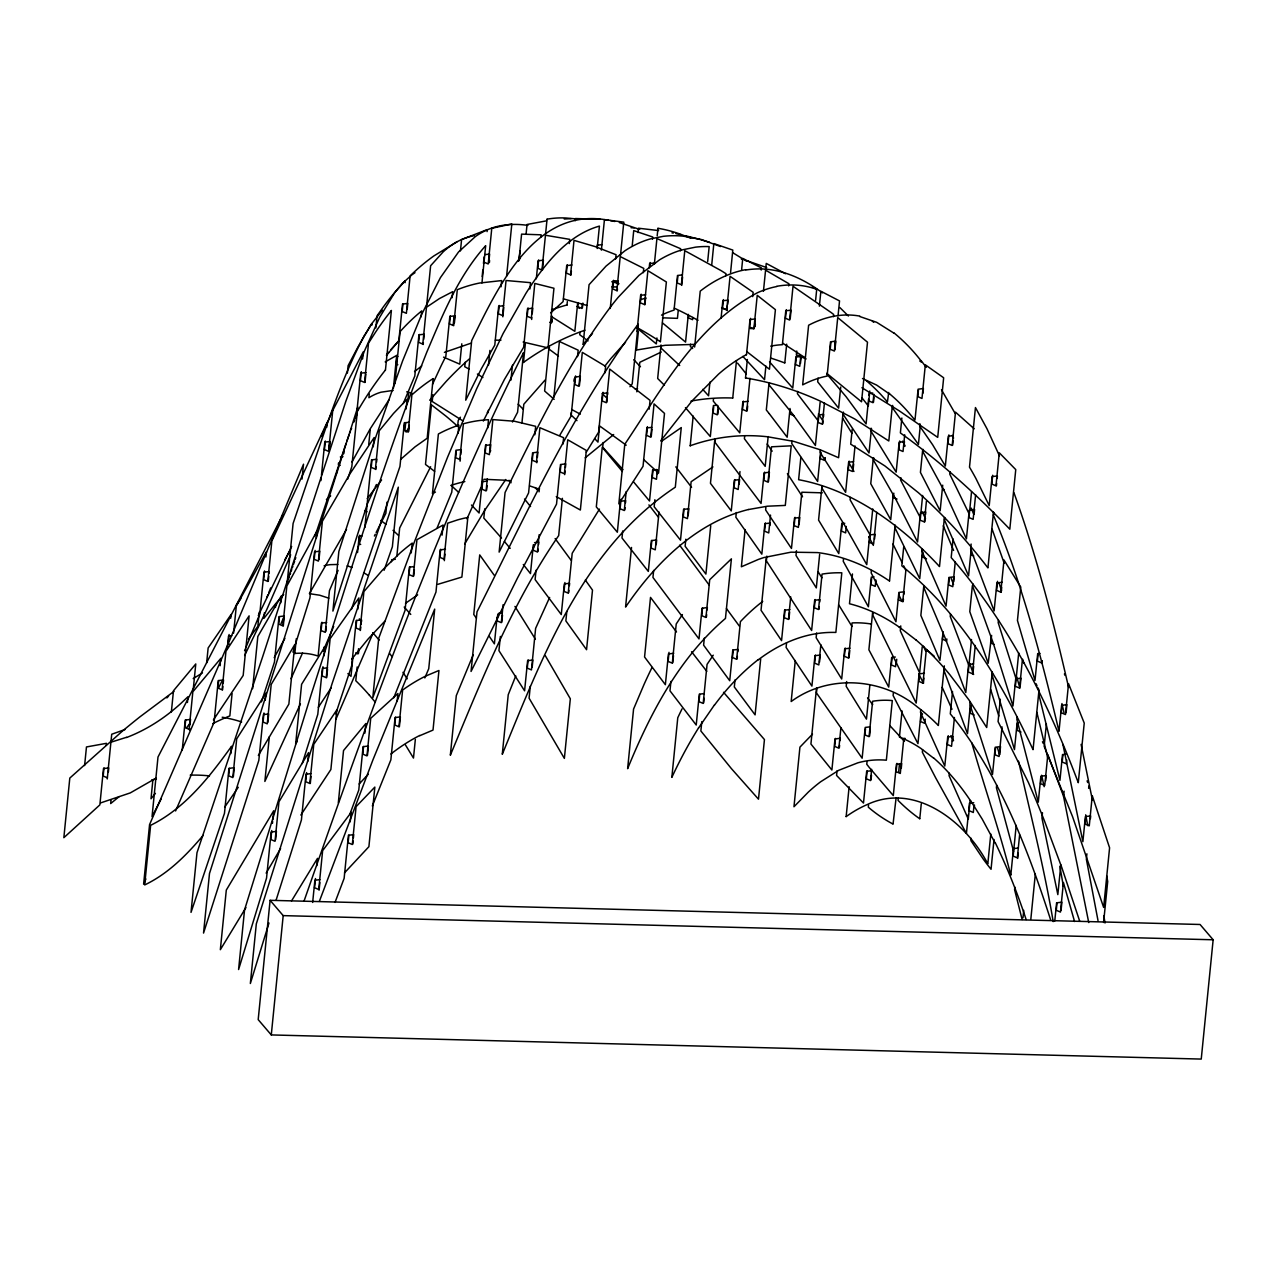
<?xml version="1.0" encoding="UTF-8"?>
<svg xmlns="http://www.w3.org/2000/svg" width="1277" height="1277" viewBox="0 0 1277 1277"><rect width="100%" height="100%" fill="white"/><g stroke="black" fill="none" stroke-linecap="round" stroke-linejoin="round"><path stroke-width="1.5" d="M84.601 765.577L86.469 746.949L106.438 743.326L106.246 745.369M103.996 767.844L103.182 776.017L107.364 777.821M107.252 778.954L110.907 742.224L126.519 737.308M110.971 741.698L111.722 734.243L125.242 729.438M108.385 771.931L108.784 767.94L103.485 768.562L99.861 804.877L63.85 837.68L69.804 778.076L122.161 731.322A862.773 639.091 -66.6 0 1 139.975 716.812L173.959 691.4M111.051 799.849L110.684 803.568L119.192 796.577M152.857 780.151L151.005 798.779L155.427 793.4M171.357 711.991L173.48 690.761L195.78 663.944L193.178 690.011M182.228 750.142L185.229 720.068L190.528 719.446L190.002 724.729M185.692 719.813L184.926 727.523L189.108 729.327L192.843 691.799L220.905 658.262L220.538 661.981M187.432 702.478L188.006 696.699L180.775 703.499A374.512 231.105 83.2 0 1 126.567 737.499M190.193 719.813L189.826 723.548L186.809 727.427M189.475 730.013L189.65 728.257M206.651 662.875L208.135 647.982L231.105 614.492L230.738 618.132M218.67 680.609L217.936 688.048L222.118 689.851L225.965 651.286L249.111 615.865L243.173 675.469L213.403 719.957M220.155 665.716L220.346 663.848M222.549 689.899L222.868 686.595M223.204 683.275L223.539 679.971L218.239 680.593L214.073 722.351L175.603 810.943M227.258 648.684L228.503 636.138L231.807 635.738M229.11 634.493L228.2 643.592L229.237 644.039M233.595 633.121L236.293 606.112L266.43 551.76L265.903 556.98M232.079 693.555L229.844 715.918A243.364 180.28 -66.6 0 0 212.796 723.612M229.397 768.403L228.647 775.793L232.829 777.597L236.692 738.856L265.967 693.108L265.249 700.339M230.866 753.606L231.6 746.199C209.524 776.863 185.229 808.261 150.622 825.325L144.668 884.945C168.069 873.819 186.65 854.983 203.139 835.397M233.388 776.448L234.25 767.716L228.966 768.339L224.481 813.289L191.023 912.369L196.977 852.749L262.775 656.362L345.859 401.249L364.312 351.303L379.668 317.319L394.593 292.832L402.638 283.175L411.753 274.97A61.28 45.397 -66.6 0 1 414.993 272.703M259.263 612.146L257.842 626.337L248.424 639.138M252.623 688.67L257.826 636.521L281.531 595.593L280.828 602.712M264.515 570.931L263.653 579.646L267.819 581.45L271.857 540.985L327.199 422.24L326.689 427.38M264.435 612.673L263.86 618.403L275.305 604.149A225.199 166.808 -66.6 0 1 283.686 594.571M268.266 581.37L268.761 576.47M269.08 573.197L269.255 571.569L263.956 572.192L259.742 614.317L246.03 647.168M263.988 712.997L263.078 722.032L267.26 723.851L271.203 684.472L294.795 644.534L288.857 704.138L258.353 755.473M275.433 607.437L275.8 603.718M267.851 722.351L268.681 713.955L263.397 714.593L258.816 760.438L203.538 933.072L209.492 873.468L357.768 407.076L351.813 466.696L347.663 479.162M279.408 616.951L278.689 624.07L282.871 625.874L286.846 586.047L317.063 530.881L316.345 537.984M269.319 736.733L264.866 781.444L300.414 703.882M283.302 625.953L284.148 617.414M302.026 479.067L303.527 464.174L229.509 640.607L149.569 824.591L143.615 884.195L145.897 878.959M271.73 830.513L270.836 839.5L275.018 841.304L278.961 801.78L308.587 752.584L307.677 761.667M272.448 823.33L272.639 821.526M272.815 819.738L273.709 810.751L226.3 890.085L220.346 949.689L245.934 907.596M275.624 839.659L276.439 831.407L271.139 832.045L266.542 878.097L238.591 969.53L244.545 909.926L311.301 694.145C348.222 579.662 382.541 464.11 426.805 352.165C442.576 314.876 458.299 276.183 485.675 245.679L481.956 282.935M270.101 900.317L258.193 1019.621L271.283 1034.929L1201.242 1059.08L1213.15 939.776L1200.061 924.484L270.101 900.317L283.191 915.625L271.283 1034.929M294.811 653.569L296.312 638.676M320.926 480.615L321.197 477.869M321.485 475.124L324.773 442.129L330.073 441.491L329.147 450.701M325.316 441.044L324.47 449.584L328.636 451.388L332.722 410.508L363.291 351.813L362.572 359.013M315.116 550.419L314.222 559.294L318.404 561.098L322.379 521.271L350.169 473.496L374.209 437.5L373.283 446.838M328.843 450.829L329.578 443.374M318.995 559.534L319.825 551.217L314.525 551.84L309.928 597.907L292.96 652.148M306.592 772.585L305.682 781.684L309.848 783.487L313.759 744.363L336.825 709.916L330.871 769.52L300.845 815.061M321.932 622.25L321.102 630.551L325.284 632.354L329.45 590.644L338.086 570.388M337.128 472.698L337.351 470.463M347.376 373.107L348.11 365.653L357.799 347.296L370.873 324.789L382.286 310.231M338.549 462.897L338.373 464.589L340.209 465.387M310.295 783.487L310.997 776.432M323.831 651.27L324.278 646.832M325.827 631.333L326.274 626.895M343.832 453.59L344.088 451.036M322.969 666.754L322.059 675.884L326.242 677.688L330.136 638.708L358.917 597.923L357.783 609.177M324.071 655.787L324.981 646.641L301.595 684.312L295.657 743.932L297.238 741.283M326.689 677.624L327.519 669.212M361.311 371.639L360.417 380.642L364.584 382.446L368.51 343.146L375.374 332.451A425.512 262.567 83.2 0 1 391.385 310.519M312.657 902.44L314.876 880.252L319.841 879.661M315.483 878.544L314.573 887.707L318.755 889.51L322.634 850.642L351.159 812.411L350.201 821.893M316.776 865.71L317.494 858.367L291.507 900.955M365.03 382.446L365.845 374.209M371.751 325.364L371.942 323.544L365.43 334.031M319.122 890.117L319.873 882.63M369.276 393.986L368.909 397.722A55.629 41.215 -66.6 0 1 381.025 392.199L393.188 390.411M375.853 327.934L377.066 315.786L383.547 306.656A408.64 252.16 83.2 0 1 398.632 287.948L405.272 280.764L405.08 282.68M357.528 552.574L359.156 536.212L362.125 535.861M359.683 535.223L358.853 543.667L360.673 544.465M368.75 444.38L370.234 429.471M364.823 527.481L371.543 459.896L376.843 459.257L376.539 462.194M371.974 459.88L371.24 467.35L375.422 469.154L379.237 430.796L393.508 413.445L407.092 399.302L406.134 408.975M338.325 802.722L343.529 750.557L365.845 723.548L364.903 733.094M352.979 656.522L350.999 676.299L347.887 673.602M356.666 620.446L355.916 627.949L360.098 629.753L363.913 591.57L382.11 570.452L400.1 552.957A392.231 242.039 83.2 0 1 412.216 543.092L411.242 552.941M385.446 370.154L391.385 310.534M375.821 469.521L376.108 466.584M358.55 648.7L358.023 653.92L355.676 652.898M360.369 630.487L360.784 627.167M361.088 624.245L361.519 619.872L356.219 620.494L351.734 665.493L335.739 713.827M357.161 666.977L355.788 680.737A361.04 267.436 -66.6 0 1 369.452 695.279M358.534 653.201L358.757 650.903M348.892 835.142L348.126 842.724L352.308 844.528L356.091 806.649L374.847 787.095L368.893 846.699L344.487 872.877M393.396 388.304L396.556 356.618L397.881 356.459M396.987 356.602L396.253 364.073L397.817 364.743M394.848 383.818L400.052 331.653A344.95 212.86 83.2 0 1 421.729 310.902L421.155 316.808M402.973 303.83L402.207 311.524L406.389 313.328L410.125 275.88A391.337 241.481 83.2 0 1 433.845 255.943L456.99 241.816M352.787 844.129L353.106 840.968M353.41 837.808L353.729 834.647L348.429 835.27L344.136 878.353L335.005 902.44M386.963 502.18L385.846 513.354L376.14 532.477M363.562 746.47L362.796 754.116L366.978 755.92L370.729 718.297L397.913 693.539L397.131 701.408M407.203 309.449L407.81 303.431L402.51 304.07L398.871 340.576L386.42 355.517M367.473 755.377L368.399 746.039L363.099 746.662L358.773 790.096L349.786 814.439M404.777 422.527L404.011 430.269L408.177 432.073L411.896 394.848L413.173 393.715A330.839 204.16 83.2 0 1 433.126 378.599M391.496 561.688L391.704 559.709L395.343 559.278M404.889 430.557L405.639 423.102M407.858 400.755L408.608 393.3M408.672 431.498L409.294 425.289M396.844 556.165L399.669 528.008L430.636 466.728M419.399 334.446L418.617 342.284L422.783 344.104L426.47 307.262L439.448 298.563L452.728 291.651L452.122 297.701M426.534 306.751L430.62 265.76L443.167 251.872A70.81 52.453 -66.6 0 1 459.289 240.635A80.052 59.301 -66.6 0 1 474.485 235.575M423.182 344.503L423.357 342.795M423.709 339.363L424.219 334.207L418.92 334.845L414.802 376.029L403.229 403.564M409.853 566.733L409.071 574.602L413.253 576.422L416.925 539.708L443.087 525.039L442.081 535.127M395.551 717.131L394.769 724.985L398.951 726.805L402.622 690.027L404.027 689.037A349.802 215.861 83.2 0 1 425.752 676.044L438.953 670.489L433.015 730.093L419.798 735.68M433.142 378.615L427.188 438.234L415.041 446.838L400.611 459.417M413.732 575.959L414.371 569.67M399.398 726.661L400.371 716.908L395.072 717.546L390.858 759.879L372.341 805.963M432.871 394.785L432.201 401.473L462.944 420.915M450.318 315.834L449.52 323.895L453.702 325.699L457.294 289.703A318.899 196.786 83.2 0 1 479.689 283.015L501.669 280.573L501.047 286.782M460.454 250.835L461.588 239.549L487.287 229.589L487.08 231.616M453.223 324.725L453.973 317.271M454.404 322.953L455.123 315.802L449.823 316.441L445.833 356.411A352.58 261.178 -66.6 0 0 441.219 365.621L432.552 384.217M415.344 739.431L413.477 758.059L405.432 744.922M440.677 549.254L439.863 557.331L444.045 559.134L447.636 523.203L457.629 519.883A300.957 185.708 83.2 0 1 467.829 517.472L461.875 577.076L437.979 584.291M461.795 343.8L459.768 364.153L443.566 357.145M457.741 425.401L458.22 420.532L460.422 417.196M444.332 560.683L444.987 554.154M456.24 451.595L455.634 457.693L459.816 459.497L463.375 423.804A296.2 182.771 83.2 0 1 488.5 419.734L487.67 428.018M458.076 433.302L458.89 425.161A300.622 185.5 83.2 0 0 438.378 434.004L432.44 493.608L435.473 492.044M465.195 362.253L464.748 366.722L468.994 369.069M460.087 461.173L460.422 457.868M460.742 454.564L461.236 449.616L455.937 450.238L451.755 492.22L437.149 527.848M482.163 276.566L482.818 270.006M483.472 263.445L484.127 256.9M488.804 262.439L489.634 254.075L484.669 254.666M489.378 262.599L489.586 260.508M488.437 365.286L489.921 350.393M488.309 410.316L488.069 412.694L487.287 412.359M499.195 305.458L498.365 313.759L502.547 315.563L506.043 280.509L530.53 282.664L529.907 288.969M486.01 444.588L485.18 452.872L489.362 454.676L492.874 419.59L514.439 421.25L535.67 426.326L534.824 434.803M482.818 480.088L481.908 489.155L486.09 490.975L487.303 478.731M506.618 276.103L511.822 223.954L491.773 228.296L488.213 263.972L484.031 262.168M502.851 316.824L503.776 307.534M490.113 451.611L490.783 444.795L485.499 445.418L481.381 486.553L466.967 518.877M484.749 508.837L483.823 518.079L501.51 538.048M486.585 490.336L487.048 485.707M518.574 261.29L520.282 250.723M518.989 260.205L521.591 234.122L541.129 234.824L540.921 236.915M510.944 380.083L512.444 365.19M526.156 233.372L527.05 224.481L546.572 220.825M497.056 617.206L494.391 643.847L489.33 636.409M528.024 307.869L527.178 316.281L531.36 318.085L534.808 283.446L553.947 288.251L548.009 347.871L523.139 342.044M497.807 614.061L497.12 620.861L501.302 622.665L503.09 604.723M523.474 362.476L525.342 343.864M531.663 319.473L531.839 317.59M532.222 313.823L532.78 308.188L527.481 308.826L523.65 347.232L504.383 379.556L483.313 421.059M500.361 636.441L498.94 650.647L524.592 690.825L527.609 660.672L532.908 660.049L532.19 667.201M501.781 622.25L502.484 615.147M521.91 423.31L523.809 404.234L545.135 379.987M536.308 278.817L538.096 260.811L543.395 260.189L542.39 270.325M538.623 259.901L537.793 268.266L541.975 270.07L545.455 235.255L569.75 239.358L569.334 243.572M545.566 234.138L547.051 219.245M532.924 453.894L532.286 460.247L536.468 462.051L539.9 427.715L563.604 437.692L562.965 444.109M536.835 462.769L537.01 460.997M537.362 457.469L537.888 452.17L532.589 452.792L528.598 492.89L499.131 552.111L505.069 492.491C537.186 427.699 568.696 361.694 612.8 303.974A255.145 188.996 -66.6 0 1 618.1 297.429L638.963 275.417L659.666 259.774A111.993 82.957 -66.6 0 1 681.471 250.037L695.534 247.147A140.614 104.155 -66.6 0 1 709.166 246.605L707.681 261.498M549.078 346.322L544.625 391.017L554.17 399.334M552.079 316.137L551.409 322.953L549.844 322.267M549.445 346.993L549.222 349.26L558.464 356.075M551.919 322.107L552.143 319.857M533.355 544.704L530.466 573.612L523.299 564.498M533.77 544.864L533.243 550.227L537.425 552.031L539.149 534.728M539.054 491.837L539.437 488.117M536.037 570.244L535.111 579.598L561.273 614.572L564.338 583.908L569.638 583.286L569.398 585.632M537.904 551.52L538.144 549.174M538.607 544.497L538.846 542.15L534.536 542.661M553.835 397.386L559.406 341.502L578.162 350.185L577.523 356.618M567.227 264.642L566.381 273.086L570.564 274.89L574.012 240.363L595.13 246.589L616.057 254.714L615.626 258.976M528.119 659.826L527.289 668.126L531.471 669.93L535.622 628.348L549.637 597.444M566.956 305.283L567.339 301.564M575.257 220.729L575.48 218.543L600.11 219.277M570.979 275.146L571.378 271.091M530.29 686.276L529.093 698.184L564.37 758.394L570.324 698.79L545.231 655.564M560.826 465.53L560.188 471.963L564.37 473.767L567.754 439.783L586.319 450.43L580.365 510.034L556.277 496.609M577.651 303.208L574.842 331.318L551.456 316.568M578.146 302.601L577.731 306.656L581.913 308.459L582.36 303.974M562.391 498.333L558.688 535.59C512.093 603.127 481.748 679.923 450.334 755.25L456.288 695.646L473.176 654.909M564.705 474.645L565.072 471.053M565.424 467.462L565.791 463.886L560.491 464.509L556.533 504.128L517.664 577.699L471.053 671.447L477.007 611.827C526.427 513.849 572.224 412.535 638.181 324.198L632.227 383.802L629.976 386.723M573.948 381.137L574.187 378.838M571.25 412.599L571.027 414.897L576.965 420.66M575.592 375.917L574.746 384.505L578.912 386.308L582.312 352.372L605.617 366.339L604.979 372.82M579.95 332.499L579.726 334.75L583.908 337.798M582.44 307.613L582.887 303.096M583.126 344.295L589.064 284.691L606.08 266.063L624.9 250.803A107.922 79.94 -66.6 0 1 650.408 238.895L663.386 236.309A151.548 112.248 -66.6 0 1 683.674 236.213L701.169 239.485L720.531 246.541M579.423 385.622L580.349 376.412L575.049 377.05L571.154 415.983L559.773 435.265M597.189 248.52L599.424 226.093C571.569 233.978 551.249 256.677 535.111 279.519A259.55 192.268 -66.6 0 0 525.853 293.471L503.09 333.552L476.672 388.735L447.541 457.278L413.237 544.88L378.742 638.149L372.788 697.769L405.064 610.358L409.374 567.164L414.355 566.573M564.913 582.535L564.019 591.363L568.201 593.167L572.192 553.276L599.456 509.108M601.387 250.132L604.436 219.644L623.799 222.134L620.462 255.655M566.812 611.491L565.871 620.893L586.558 649.706L592.496 590.102L585.345 580.077M568.696 592.688L568.919 590.325M610.246 308.459L612.944 281.403L618.244 280.78L617.845 284.819M613.503 280.317L612.641 288.857L616.823 290.677L620.223 256.565L643.752 268.393L643.321 272.687M599.536 426.438L597.971 442.097L594.635 438.586M603.031 392.294L602.169 400.93L606.352 402.75L609.704 369.085L650.057 400.387L649.179 409.135M617.238 290.885L617.445 288.873M606.846 402.127L607.261 396.955M607.581 394.705L607.772 392.853L602.473 393.476L598.61 432.169L586.319 452.106M603.159 442.512L602.696 447.142L623.048 469.697M632.243 245.519L633.727 230.61L652.707 236.995L652.499 239.118M638.037 232.574L638.468 228.216L658.613 230.562M637.015 331.509L640.623 295.322L645.587 294.732M641.182 294.173L640.32 302.777L644.502 304.58L647.886 270.708L666.371 281.978L660.432 341.582M621.053 499.227L620.111 508.725L624.293 510.529L626.177 491.629M638.372 331.413L636.521 350.042L665.125 345.301L694.672 344.375M644.917 304.756L645.523 298.722M622.681 530.977L621.995 537.984L648.317 571.41L651.382 540.586L656.681 539.963L656.218 544.64M624.788 509.97L625.012 507.639M625.475 502.978L625.714 500.632L620.414 501.27L617.334 532.222L596.311 506.889L602.249 447.285L622.378 471.5M636.84 391.831L639.793 362.301L661.294 352.021M649.195 267.867L649.626 263.557L654.925 262.934M649.738 266.765L650.169 262.503M654.351 264.259L656.921 238.576L680.609 248.712L680.402 250.851M657.192 235.83L657.942 228.375M631.524 547.466L625.57 607.07C646.258 576.789 671.287 548.663 702.637 529.141A386.324 238.384 83.2 0 1 748.53 509.491M647.439 426.63L646.561 435.377L650.743 437.181L654.063 403.915L664.503 413.397L658.549 473.001L643.592 459.544M656.905 337.958L656.314 343.912L636.648 327.806M651.238 436.654L651.988 429.168M661.007 344.95L657.671 378.487L664.407 385.255M661.358 345.859L661.119 348.142L679.715 365.541M653.074 469.665L652.292 477.486L656.474 479.29L657.4 470.048M654.878 499.722L654.175 506.73L680.497 540.171L683.562 509.379L688.862 508.741L688.159 515.78M657.432 474.07L657.671 471.74M677.832 276.518L677.193 282.919L681.375 284.739L684.775 250.691L720.851 270.485L725.959 273.677L725.735 275.832M651.845 540.442L651.078 548.041L655.261 549.844L659.028 512.013M678.199 310.902L677.448 318.356L662.492 317.813M681.742 285.394L682.588 276.949M653.648 570.404L652.946 577.427L698.998 638.915L702.063 608.219L707.362 607.581L707.123 609.943M688.319 314.381L685.557 342.092L662.492 322.921M688.622 315.802L688.415 317.877L692.597 319.681L692.804 317.494M690.586 344.151L690.362 346.434L692.629 348.525M694.64 347.025L700.227 291.14A123.997 91.848 -66.6 0 1 745.64 269.686M669.02 652.339L668.126 661.39L672.309 663.194L676.219 624.006L682.413 614.556M684.041 508.996L683.259 516.834L687.441 518.638L691.128 481.716L712.933 466.919M690.203 445.865L693.172 416.063M711.704 265.057L713.843 243.572L732.806 250.084L730.588 272.432M670.92 681.439L669.978 690.809L696.22 725.033L699.301 694.177L704.265 693.587M672.787 662.683L673.49 655.644M685.829 539.213L685.126 546.237L705.894 574.075L710.73 525.645M709.916 382.142L708.559 395.79L702.733 389.373M721.074 318.244L722.814 300.765L728.113 300.143L727.698 304.309M713.492 398.775L713.268 401.09L739.75 432.839L742.831 401.952L748.13 401.313M723.373 299.584L722.511 308.22L726.693 310.024L730.061 276.311L753.159 292.289L752.728 296.631M713.715 406.9L713.093 413.046L717.275 414.849L718.169 405.974M727.236 305.969L726.868 309.688L721.601 307.789M727.076 310.582L727.283 308.491M714.912 438.602L710.459 483.313L731.258 510.912L734.307 480.248L739.606 479.609L739.144 484.318M715.216 439.942L714.976 442.289L761.06 503.441L764.109 472.873L769.408 472.251L768.467 481.684M717.77 414.291L718.233 409.63M702.51 608.06L701.759 615.674L705.942 617.477L709.709 579.71L731.402 558.831L725.464 618.435C679.268 657.847 650.264 713.252 627.63 768.674L633.568 709.07L644.103 684.312A573.884 354.128 83.2 0 1 652.036 667.456M704.313 638.133L703.611 645.172L729.726 680.721L732.775 650.025L738.074 649.386L737.851 651.733M706.42 616.983L706.66 614.636M741.634 269.591L742.751 258.417L761.427 267.915L761.204 270.054M699.732 694.369L698.998 701.632L703.18 703.435L707.075 664.375L713.252 655.197M732.759 397.945L736.478 360.689M701.807 721.617L700.865 730.971L731.434 768.658L758.49 799.179L764.444 739.559L723.516 692.278M703.675 702.909L704.138 698.232M746.486 354.783L749.998 319.585L755.298 318.947L754.468 327.247M750.557 318.356L749.695 327.04L753.877 328.843L757.229 295.322L775.41 309.657L769.456 369.261L746.71 351.542M734.818 479.593L734.004 487.702L738.186 489.506L739.974 471.58M745.513 378.12L747.364 359.491M743.358 401.122L742.528 409.406L746.71 411.21L749.998 378.295M736.318 512.524L735.855 517.233L761.826 554.154L764.875 523.682L770.175 523.043L769.935 525.422M755.138 326.433L755.361 324.326M744.635 436.399L744.395 438.729L765.194 466.36L768.163 436.558M747.205 410.667L747.668 405.99M763.438 291.348L766.248 263.413L785.547 273.741M745.098 529.524L741.378 566.78L758.346 559.438A346.801 214.009 83.2 0 1 764.109 557.506L790.958 552.175L817.583 552.59A343.018 211.663 83.2 0 1 889.526 581.035M733.237 649.833L732.471 657.479L736.653 659.283L740.405 621.644A353.952 218.415 83.2 0 1 762.736 601.355M765.897 366.084L764.54 379.7L742.863 356.427M735.025 679.923L734.323 686.962L755.09 714.865L760.677 658.98M737.148 658.788L737.372 656.442M768.93 383.898L766.312 409.965L769.137 413.525M769.456 382.781L769.233 385.111L792.458 413.844L815.396 445.481L818.445 414.993L823.729 414.355L823.505 416.717M764.636 472.107L763.806 480.328L767.988 482.147L771.516 446.806L791.229 445.817L785.291 505.421L767.445 506.203L748.545 509.523M765.881 507.623L765.641 509.986L791.469 548.456L794.486 518.143L799.785 517.504L799.083 524.624M786.329 309.625L785.467 318.244L789.649 320.048L793.017 286.287L831.167 312.562L833.673 314.477L833.466 316.648M788.691 285.888L788.915 283.733L765.562 270.149M765.37 522.995L764.556 531.136L768.738 532.94L770.526 515.078M784.812 362.796L786.68 344.167M766.248 558.097L761.028 610.262L781.556 640.623L784.589 610.198L789.888 609.56M790.208 318.787L791.07 310.167L785.77 310.79L782.386 344.694A120.134 88.991 -66.6 0 0 770.925 346.099L770.701 346.147M766.87 556.133L766.392 560.874L811.629 630.503L814.646 600.27L819.946 599.647L819.706 602.026M790.016 408.464L787.159 437.213L769.329 413.764M790.335 409.789L789.904 414.003L794.086 415.807M796.401 356.028L795.555 364.52L799.737 366.323L800.807 355.613M796.752 351.031L796.385 354.751L806.122 358.965M791.995 441.203L791.756 443.55L817.631 481.461L820.472 453.048M797.662 391.416L797.439 393.747L818.27 420.979M800.456 363.434L801.158 356.443L795.858 357.065L792.762 388.064L769.52 361.854M815.62 300.239L816.737 289.065L815.253 288.49M785.084 609.624L784.286 617.653L788.468 619.457L790.718 596.886M795.012 517.329L794.182 525.597L798.364 527.401L801.876 492.22L822.324 492.842M800.855 457.342L798.62 479.705C824.208 484.382 848.471 494.869 870.531 508.485A484.973 299.265 83.2 0 1 939.505 566.557L944.373 518.031M819.387 306.145L820.872 291.252L839.532 300.925L838.047 315.818M786.584 642.682L786.105 647.423L811.917 686.1L814.949 655.676L820.249 655.053L819.531 662.14M788.947 619.026L789.649 611.938M796.465 550.738L796.002 555.479L816.306 587.915L819.658 554.394M818.046 378.072L817.679 381.807L838.606 408.145L840.713 387.043M820.121 402.351L818.126 422.448L822.308 424.251L824.447 402.846M795.284 660.544L791.181 701.52C828.661 673.921 882.231 677.752 917.509 707.075A260.125 160.503 83.2 0 1 938.356 725.48L944.326 665.86M690.187 445.753A446.998 275.832 83.2 0 1 767.908 436.814L793.831 441.411L820.297 449.807L819.962 452.17L845.613 492.331L848.614 462.226L853.579 461.635M822.787 423.82L823.027 421.458M830.864 342.731L830.21 349.26L834.392 351.063L837.728 317.574L867.498 342.188L861.544 401.808L826.698 373.299M820.983 452.25L820.345 458.603L824.527 460.406L824.734 458.267M834.695 349.355L835.445 341.901M834.966 349.69L835.812 341.167L830.513 341.805L827.097 376.092L823.601 376.859A117.819 87.283 -66.6 0 0 802.674 384.872L808.612 325.236A114.276 84.649 -66.6 0 1 859.82 316.121M821.925 486.569L818.573 520.106L838.781 553.611L841.782 523.634L844.751 523.283M822.404 486.138L822.165 488.516L844.592 525.214L866.748 564.642L869.717 534.919L875.016 534.297L874.537 539.117M825.006 460.023L825.245 457.645M815.157 599.52L814.343 607.724L818.525 609.528L822.053 574.107A275.912 170.256 83.2 0 1 841.814 572.814L835.86 632.434A274.699 169.506 83.2 0 0 820.472 633.105C797.726 635.77 776.432 646.002 758.346 659.762M816.626 632.945L816.147 637.702L841.687 678.997L844.704 648.828L849.987 648.205M819.004 609.161L819.227 606.783M815.444 655.053L814.646 663.13L818.812 664.934L820.84 644.741M843.059 413.014L838.59 457.725L820.297 449.807M843.443 412.088L843.203 414.434L869.014 452.984L871.473 428.449M816.514 688.143L810.927 744.028L831.886 770.015L834.998 738.936L840.298 738.298L840.058 740.628M816.945 688.175L816.466 692.9L862.135 758.203L865.215 727.427L870.18 726.836M842.309 522.628L841.479 531.088L845.645 532.892L846.3 526.443M852.206 429.264L850.721 444.173L884.881 465.929L918.291 492.619A637.861 393.603 83.2 0 1 987.935 567.898L993.506 512.029M849.157 461.125L848.311 469.681L852.493 471.484L855.031 445.96M843.49 558.927L843.251 561.321L868.376 606.783L871.329 577.108L873.979 576.789M850.338 497.423L850.099 499.802L870.132 534.999L872.75 508.916M852.956 471.149L853.674 463.982M868.568 399.158L866.093 423.916L846.06 396.668L827.193 374.448M868.951 395.343L869.126 393.444L872.782 393.013M869.797 391.033L868.312 405.942L861.959 397.801M835.477 738.409L834.695 746.391L838.861 748.194L840.904 727.746M852.461 573.948L849.492 603.75A300.239 185.277 83.2 0 1 898.88 626.831M845.214 648.014L844.384 656.282L848.567 658.086L852.078 622.921A236.341 145.849 83.2 0 1 870.946 623.958M873.851 394.274L873.005 402.702L868.823 400.898M870.882 428.29L870.659 430.652L896.167 472.139L899.152 442.257L904.451 441.619L903.972 446.423M873.484 402.271L873.963 397.546M837.042 770.813L836.579 775.458L863.491 803.041L866.652 771.324L871.616 770.733M839.372 747.588L839.596 745.273M846.667 681.551L846.188 686.308L866.46 719.127L869.813 685.605M849.045 657.735L849.764 650.584M873.356 457.629L870.754 483.696L890.723 519.675L893.309 493.736M873.755 457.916L873.516 460.295L895.736 499.131L917.556 541.991L920.478 512.7L925.777 512.077L925.538 514.503M870.052 535.941L869.414 542.374L873.596 544.178L876.772 512.332M846.156 816.578L849.125 786.776M888.712 392.454L887.451 401.824M871.409 570.468L871.169 572.878L895.943 621.755L898.864 592.432L904.164 591.794L903.924 594.236M871.664 578.162L871.026 584.563L875.208 586.366L875.846 579.966M892.16 407.459L888.808 440.98L854.68 418.936L820.409 401.17A645.38 398.248 83.2 0 0 745.513 377.96M892.655 405.4L892.415 407.73L918.418 444.428L920.302 425.576M872.606 612.545L868.887 649.801L888.712 687.09L891.665 657.463L895.321 657.032M873.021 612.689L872.782 615.115L916.184 703.084L919.105 673.873L924.404 673.25M875.91 583.717L876.15 581.306M865.519 728.72L864.896 734.882L869.078 736.685L872.622 701.249A203.282 125.433 83.2 0 1 892.304 700.578L886.35 760.198A209.3 129.153 83.2 0 0 857.857 762.816L838.686 770.318L820.616 781.795A315.658 194.79 83.2 0 0 808.405 792.011L793.975 806.745L799.929 747.141L812.491 734.131M867.003 761.922L866.764 764.269L869.206 767.397L893.293 795.587L896.438 764.205L901.722 763.566L901.275 768.179M869.573 736.159L870.276 729.135M893.804 493.145L893.373 497.487L895.72 498.509M899.71 440.996L898.848 449.696L903.031 451.515L904.691 434.787M901.865 418.026L900.381 432.935C939.92 461.316 976.187 494.071 1009.804 529.205L1015.758 469.601L999.284 452.776L995.98 485.851L991.798 484.047L992.676 475.252M867.147 770.733L866.349 778.778L870.531 780.582L871.648 769.329M889.542 580.923L895.129 525.039M895.353 525.661L895.113 528.087L919.727 578.641L922.632 549.541M900.86 477.646L900.62 480.04L920.398 517.808M868.536 804.909L868.312 807.192A240.938 178.477 -66.6 0 0 892.687 823.888L892.974 823.857M871.042 779.816L871.489 775.251M914.986 420.021L918.099 389.198L923.399 388.559L922.936 393.252M918.45 390.155L917.796 396.652L921.978 398.456L925.33 364.823L943.655 377.769L937.717 437.373L899.231 410.827L861.927 387.713M892 658.517L891.362 664.918L895.544 666.722L896.183 660.321M899.216 593.39L898.561 599.887L902.743 601.69L905.888 570.165M903.685 547.226L901.817 565.855C961.15 614.077 1001.248 681.088 1033.045 749.663L1038.999 690.043L1038.009 687.92M919.887 423.709L919.663 426.039L932.625 444.747L945.331 466.025L948.3 436.207L953.265 435.617M893.357 693.076L893.102 695.502L917.955 743.661L920.909 714.098L922.569 713.907M896.246 664.088L896.725 659.251M900.764 625.906L900.285 630.774L919.632 672.835L922.233 646.753M903.19 601.547L903.446 599.105M922.664 450.031L920.43 472.394L940.143 510.816L942.713 485.18M923.159 449.408L922.92 451.803L944.964 492.268L966.418 538.894L969.291 510.098L974.59 509.459L974.096 514.408M922.632 495.46L920.174 520.154L924.356 521.958L926.416 501.238M896.949 763.375L896.119 771.659L900.301 773.463L903.813 738.377A172.108 106.199 83.2 0 1 905.138 738.393M902.041 710.938L899.439 737.021A206.587 127.477 83.2 0 1 921.004 748.498L933.663 758.187M896.087 798.029L893.07 823.904M898.689 771.962L899.423 764.508M922.122 548.663L921.882 551.105L946.049 606.112L948.907 577.427L954.206 576.805L953.711 581.753M924.803 521.83L925.043 519.388M898.29 798.109L898.05 800.408L900.62 802.914A267.563 198.19 -66.6 0 0 919.743 818.765M922.76 552.59L922.329 556.98L926.511 558.799M923.83 585.6L920.861 615.402L939.92 660.385L943.112 631.732M924.261 585.664L924.021 588.106L945.14 637.941L965.779 692.549L968.589 664.503L973.553 663.912M919.44 674.815L918.786 681.327L922.968 683.147L926.32 649.658A261.817 161.556 83.2 0 1 934.317 656.346M920.733 709.9L920.494 712.358L944.788 766.056L947.694 737.052L952.977 736.414L952.498 741.33M923.415 683.019L923.909 678.135M948.875 434.914L947.997 443.662L952.179 445.465L955.499 412.152L974.223 428.817M921.467 712.901L920.605 721.553L924.787 723.357L925.202 719.143M944.709 517.504L944.469 519.947L968.557 575.847L971.222 549.078M949.992 471.708L949.753 474.118L969.307 514.232M952.642 445.21L953.121 440.389M922.585 749.759L922.345 752.185L935.674 777.853L966.274 833.083M919.775 818.685L921.276 803.776M943.144 632.578L942.474 639.218L946.656 641.038L946.864 638.979M953.057 538.958L951.189 557.586C1008.479 623 1047.778 701.823 1078.283 782.705L1084.237 723.101L1068.546 683.69L1065.465 714.561L1061.299 712.758L1061.985 705.75M949.274 578.226L948.603 584.882L952.786 586.686L955.244 562.135M944.357 668.366L944.118 670.856L967.503 733.684L970.297 705.702L971.286 705.59M950.503 613.982L950.248 616.456L968.908 665.588M971.526 491.884L968.988 517.536L973.154 519.356L975.612 494.79M952.53 691.527L950.296 713.875A333.121 205.549 83.2 0 1 958.899 724.713C1002.269 782.705 1028.544 851.408 1050.604 919.759M948.268 735.68L947.374 744.491L951.557 746.311L954.43 717.498M971.127 544.05L970.632 548.982L994.113 610.885L996.906 582.903L1002.206 582.28M949.306 773.239L949.066 775.682L968.285 819.052L970.153 800.424M971.542 550.275L971.095 554.745L973.712 555.878M972.388 585.584L969.786 611.651L988.19 663.242L991.622 635.387M972.978 583.972L972.723 586.462L993.187 642.97L1012.98 705.973L1015.694 678.853L1020.993 678.215L1020.211 685.957M971.51 639.522L968.269 671.941L972.451 673.761L975.277 645.492M970.105 701.632L969.866 704.154L992.5 774.437L995.214 747.237L1000.514 746.598L999.747 754.308M972.866 673.937L973.633 666.386M970.664 706.404L969.993 713.157L974.175 714.96M993.714 512.875L993.474 515.333C1022.606 584.85 1041.505 658.118 1059 731.274L1061.602 705.303L1066.902 704.681L1066.103 712.63M996.427 485.803L996.667 483.344M997.161 478.428L997.401 475.97L992.101 476.592L989.212 505.612L975.963 478.588A434.451 321.82 -66.6 0 0 969.498 467.159L975.452 407.555L986.977 428.737L999.476 455.857M971.813 742.911C984.248 786.776 999.668 830.657 1010.793 875.256L1013.459 848.614L1018.423 848.024M966.434 833.354L968.317 814.518M968.684 810.751L969.435 803.217L973.744 802.706M973.92 806.346L973.313 812.491L969.131 810.672M971.174 838.303L970.935 840.681L983.226 859.038A361.168 267.531 -66.6 0 0 988.414 865.966L991.048 869.286L994.017 839.484M974.255 807.351L974.495 804.973M991.096 638.388L990.649 642.922L994.049 644.39M997.513 581.338L996.603 590.357L1000.785 592.161L1003.993 560.012L1020.419 586.542M992.293 671.638L986.706 727.523L969.051 700.067L949.705 674.527A353.761 218.287 83.2 0 0 916.088 639.985M992.452 672.867L992.213 675.405L1014.465 749.599L1017.13 722.798L1018.455 722.638M998.438 620.127L998.183 622.649L1016.109 678.965M1001.2 592.368L1001.711 587.324M1000.306 699.205L998.071 721.553L1028.336 782.354A728.385 449.456 83.2 0 1 1044.315 820.536L1061.873 867.737L1079.751 921.324M995.597 747.811L994.911 754.675L999.093 756.495L1002.046 726.884M990.792 834.009L987.807 863.827C965.971 821.909 915.146 781.668 866.812 804.749A253.357 156.337 83.2 0 0 846.156 816.61M996.667 785.163L996.411 787.733L1013.603 851.456M1020.786 586.989L1017.45 620.51L1035.008 680.449L1037.69 653.648L1040.005 653.377M1018.711 652.898L1015.391 686.308L1019.573 688.111L1022.318 660.528M1017.13 716.892L1016.875 719.462L1038.281 802.179L1040.867 776.208L1046.166 775.586L1045.64 780.885M1017.514 723.325L1016.827 730.252L1021.009 732.056M1018.535 761.14C1030.491 814.231 1044.155 867.626 1053.19 921.595M1016.205 825.373L1013.156 856.069L1017.322 857.873L1019.621 834.887M1038.073 654.191L1037.387 661.103L1041.553 662.907L1041.761 660.943M1014.848 887.084L1014.592 889.686L1022.127 919.52M1017.705 858.415L1018.232 853.196M1039.095 691.974L1038.839 694.576L1059.942 780.343L1062.512 754.547L1065.816 754.148M1041.952 663.417L1042.208 660.816M1022.989 917.796L1023.723 910.341M1041.266 776.639L1040.563 783.663L1044.746 785.467L1047.81 754.755L1063.98 797.311M1046.374 723.979L1044.155 746.327L1072.568 816.673L1103.647 907.42L1109.585 847.8L1092.266 795.699L1089.265 825.836L1085.083 824.032L1085.785 816.881M1030.858 918.913L1035.312 874.202M1042.463 812.699L1041.936 817.998L1057.835 894.618L1060.82 864.8M1062.927 744.427L1082.88 841.671L1085.386 816.578L1090.686 815.955L1090.414 818.653M1062.911 754.946L1062.209 762.002L1066.375 763.806L1066.758 759.975M1064.092 791.165L1063.565 796.481L1088.738 922.553M1054.77 921.036L1056.59 902.823L1061.889 902.185L1061.059 910.469M1057.005 903.031L1056.287 910.278L1060.469 912.081L1063.422 882.487L1074.564 921.531M1088.642 788.308L1088.882 785.93M1086.903 853.802L1086.36 859.198L1098.012 920.573M1103.599 922.457L1107.702 881.465L1106.664 875.799M268.984 923L250.356 983.498L256.31 923.894L332.164 683.403L398.312 487.16L392.374 546.764L384.122 570.244M276.071 900.253L301.42 819.978L305.985 774.229L310.95 773.639M302.25 763.598L317.797 714.306L322.363 668.43L327.662 667.807M315.116 535.829L346.099 443.295M351.383 609.496L399.956 466.472L404.314 422.815L409.278 422.224M261.45 701.919L274.459 662.077L278.993 616.615L284.292 615.993M367.042 504.91L332.898 611.092L338.852 551.488L375.23 438.602L402.606 360.896L421.697 314.334L440.421 277.636L458.507 252.016L475.475 236.484A74.928 55.502 -66.6 0 1 484.893 230.945C498.174 224.401 513.466 223.252 527.944 225.406M287.724 581.354L287.149 583.062L293.103 523.442L307.885 479.929C325.236 430.876 340.097 380.466 364.903 334.51M288.299 579.662L289.448 576.278M290.039 574.586L290.613 572.878M291.188 571.186L291.763 569.494M292.337 567.802L292.912 566.094M293.487 564.402L294.636 561.018M295.21 559.326L295.785 557.618M304.022 901.115C369.133 715.312 435.281 528.917 523.538 352.644L517.584 412.248L512.492 422.001M346.977 440.836L349.26 434.579M319.362 901.339L372.996 759.703L434.691 609.113L428.737 668.717L424.826 677.927M349.834 433.015L350.425 431.434M351.015 429.854L351.606 428.274M354.016 421.953L354.623 420.356M393.795 697.769L435.968 592.065L440.166 549.876L445.465 549.238M355.245 418.776L356.491 415.632L360.721 373.187L366.02 372.565M515.78 675.868L508.23 694.72L502.276 754.324C542.613 656.234 583.078 548.216 675.31 487.191L681.264 427.587L661.454 441.331M266.638 597.7L267.053 596.726M267.452 595.736L267.851 594.763M268.665 592.799L269.479 590.836M269.894 589.862L270.692 587.899M244.593 650.6L245.312 648.876M290.693 554.809L266.717 609.688L244.625 655.516M323.113 651.142L333.648 626.464M321.277 436.574L332.93 409.837M335.979 719.095L372.996 633.264M283.989 616.839L280.956 623.83M302.537 652.994L290.996 678.741M291.651 546.46L258.305 615.594M367.137 504.335L374.416 488.74M375.087 487.319L376.428 484.51M374.416 536.005L375.278 534.249M218.75 687.473L222.198 680.769M351.973 462.003L370.186 428.88L388.958 399.845M161.157 798.971L152.043 816.626L157.997 757.022L280.956 518.542M281.93 516.69L282.903 514.87M309.385 593.597L346.498 529.428M284.819 559.901L289.943 550.754M284.915 638.356L274.188 657.687M464.716 543.954L484.973 509.938L505.788 479.498M266.143 873.133L280.589 848.551M357.608 410.955L360.689 405.815A455.777 281.243 83.2 0 1 385.399 370.059M490.001 451.787L490.719 450.669M698.551 728.002L714.418 704.968M318.308 707.362L331.126 687.888M238.256 787.27L224.64 807.24M406.022 432.041L409.071 427.587M236.421 604.931L240.858 598.578M660.704 440.82L691.863 401.09L718.456 374.225A147.701 109.407 -66.6 0 1 746.454 354.623M367.201 498.573L381.584 480.008M351.734 659.124L368.143 638.947L384.68 621.34M604.883 366.1L606.846 363.578A257.044 190.401 -66.6 0 1 611.236 358.151L625.522 342.22M429.71 400.228L430.525 399.238M386.564 354.735L388.575 352.308M431.339 398.264L446.12 381.504A568.536 350.824 83.2 0 1 469.329 358.949M390.618 349.914L398.967 340.751M359.14 783.982L368.303 774.261M168.58 696.109L166.888 697.912M550.658 312.833L563.093 301.611L566.685 265.632L571.984 264.993M585.169 457.836L613.662 434.547M326.417 499.594L330.679 495.923M414.546 371.559L421.729 365.956M405.495 603.287L417.659 594.89M385.191 361.886L397.243 355.086M156.017 778.156L130.318 792.889L100.739 802.866M193.194 678.598L202.468 672.931M444.412 352.356L471.005 343.194M151.692 779.976L156.417 778.986M776.879 286.495L773.287 287.277A117.117 86.756 -66.6 0 0 757.341 292.8C696.428 325.076 661.917 388.99 624.788 444.252L618.834 503.856L643.033 466.313L646.864 427.923L651.845 427.332M597.077 245.232L602.042 244.641M682.461 274.89L677.496 275.481L674.048 310.103A114.212 84.601 -66.6 0 0 661.518 315.116M503.633 305.714L498.668 306.304L494.79 345.109L481.349 368.766L465.738 400.196L471.692 340.576C497.663 287.708 535.318 205.469 608.778 220.346M635.276 389.022L637.59 388.751M717.051 405.16L713.412 405.591L710.315 436.574L685.43 407.65M340.336 456.943L342.986 456.639M487.175 481.126L482.211 481.7L479.098 513.003L471.452 505.038M656.905 469.521L652.611 470.032L649.514 500.999L633.536 481.844M326.704 622.474L321.421 623.096L318.133 656.059A97.722 72.39 -66.6 0 0 294.827 653.457M498.748 613.247L502.388 612.816M673.729 653.313L668.43 653.936L665.365 684.695L644.566 657.001L650.52 597.397L676.507 631.971M564.226 219.005L571.106 218.654M495.316 340.193L500.983 340.129M483.935 479.274L503.521 480.152A368.031 227.098 83.2 0 1 510.832 481.19M283.191 915.625L1213.15 939.776M337.83 564.45L330.216 564.657A64.904 48.079 -66.6 0 0 324.087 565.807M631.061 227.705L634.142 227.897M309.976 593.757L319.665 595.21L328.78 598.163M574.921 218.798L565.823 218A132.249 97.962 -66.6 0 0 547.067 219.165M671.957 232.861L673.298 233.116M610.294 220.586L614.828 221.48M675.964 233.643L678.63 234.202M679.955 234.489L681.295 234.792M859.708 316.504L876.692 322.331L893.804 333.058M563.412 298.866L586.845 305.411M685.557 235.766L699.86 239.422M619.313 222.549L639.681 229.429M700.61 239.629L709.613 242.263M741.298 258.976L742.799 259.423M747.013 260.763L766.711 267.579M862.486 378.519L876.661 385.095L889.622 394.066M684.488 235.686L687.68 236.963M688.734 237.41L690.825 238.32M519.324 258.241L520.362 258.704M942.761 488.979L944.326 489.65M895.975 498.621L897.029 499.068M812.3 287.07L813.784 287.772M364.647 510.577L367.042 511.774M571.697 409.518L580.317 414.147M732.631 252.638L746.486 261.131M782.673 343.162L805.228 357.831M477.406 374.017L482.898 377.513M599.408 425.784L626.209 445.178M919.807 361.024L921.26 362.014M898.88 626.784L916.072 640.032M822.452 292.88C803.185 278.354 779.577 267.611 754.978 269.032A126.423 93.652 -66.6 0 0 745.944 270.006M380.801 520.393L385.973 524.368M585.297 338.82L588.058 340.895M434.611 471.357L425.496 464.445L431.434 404.841L446.008 416.174A579.934 429.583 -66.6 0 1 453.239 422.368L457.996 426.63M576.981 306.4L579.391 308.395M393.013 530.354L396.892 533.93A388.176 287.548 -66.6 0 1 398.44 535.398M452.106 486.282L458.682 492.427M359.3 618.834L361.614 621.021M602.217 393.635L607.325 398.552M839.835 307.534L848.423 316.01M518.159 404.202L523.139 409.183M633.807 359.715L640.479 366.802M535.127 487.559L537.761 490.416M404.218 607.054L410.763 614.429M887.26 401.616L880.986 394.673A306.799 227.258 -66.6 0 0 866.349 380.706M372.82 632.706L379.157 640.096M889.734 725.512L903.031 739.83A299.983 222.214 -66.6 0 0 904.467 741.203M369.452 695.263L375.151 702.063M509.012 480.264L511.103 482.738M504.383 541.432L510.193 548.36M737.547 363.115L746.183 373.842M524.528 499.02L530.546 506.554M921.547 361.199L926.288 367.345M706.788 671.319L691.559 651.717M675.82 466.855L691.575 487.303M648.908 504.894L658.421 517.201M872.686 704.633L867.562 697.88M799.29 355.405L801.046 357.72M679.603 545.167L709.102 584.946M555.128 538.575L570.963 560.108M739.415 626.177L726.453 608.57M389.724 653.569L391.975 656.617M476.401 618.116L473.767 614.508L479.721 554.904L494.167 575.209M767.142 444.029L772.17 451.196M970.632 800.727L982.221 819.116L995.022 842.82M787.398 473.623L802.547 496.817M402.957 672.325L407.203 678.789M818.429 414.003L822.691 420.484M514.95 606.415L535.382 639.138M842.597 418.186L851.967 433.382M818.286 572.016L821.925 577.827M941.484 389.756L954.941 413.094M838.797 605.011L851.982 626.448M848.95 462.912L853.946 471.484M953.552 740.644L950.87 735.696M868.711 536.707L873.388 545.407M902.552 441.156L905.154 446.04M918.706 673.921L923.51 683.275M892.942 543.986L902.121 562.646M898.769 594.843L901.77 600.908M952.259 435.377L953.6 438.075M903.637 565.775L905.888 570.468M1036.03 683.674L1037.02 685.797M922.441 512.077L925.474 518.606M923.431 646.242L925.793 651.318M942.203 687.329L951.988 709.262M1064.411 673.969L1065.018 675.405M943.256 525.757L953.6 550.435M1042.463 741.729L1043.086 743.198M971.222 508.118L973.425 513.577M951.094 578.321L953.536 584.451M992.149 529.221L1004.233 563.333M1013.922 492.683C1036.732 556.181 1053.429 621.676 1068.594 687.361M969.546 663.034L973.601 674.495M1087.094 780.854L1087.701 782.546M999.125 583.366L1001.519 590.469M990.617 689.293L998.822 716.062M997.433 747.699L999.556 754.739M1022.654 659.251L1023.691 662.923M1016.763 676.938L1019.876 688.064M1036.876 712.406L1047.858 758.283M1061.921 703.547L1064.012 712.566M1041.649 775.235L1044.171 786.696M1081.092 744.379L1092.426 800.184M1085.673 814.822L1087.765 825.66M1059.878 866.189L1063.358 886.302M1103.855 915.896L1105.036 923.016M889.718 393.939A280.685 207.912 -66.6 0 1 914.316 419.415M893.932 332.866A281.132 208.247 -66.6 0 1 921.435 361.343M872.287 321.102A306.799 227.258 -66.6 0 1 873.676 322.283M776.895 286.271A128.993 95.552 -66.6 0 1 816.642 289.304M674.304 308.156A740.82 457.134 83.2 0 1 698.008 320.288M750.333 328.572A128.546 95.216 -66.6 0 1 754.021 328.54M450.797 485.483A296.056 182.691 83.2 0 1 464.828 481.605M529.556 485.898A368.031 227.098 83.2 0 1 538.878 489.139M390.906 754.005A380.163 234.585 83.2 0 1 419.75 735.456M641.038 299.536A108.353 80.259 -66.6 0 1 646.178 298.036M583.206 344.407A163.743 121.299 -66.6 0 1 592.496 333.505M611.859 286.878A708.033 436.91 83.2 0 1 616.536 286.958M657.974 228.28A229.014 169.633 -66.6 0 1 684.456 235.75M638.452 328.381A625.347 385.877 83.2 0 1 660.401 341.725M611.763 281.754A238.719 176.833 -66.6 0 1 618.978 283.749M771.148 358.214A717.243 442.576 83.2 0 1 784.796 362.939M523.458 362.429A554.314 342.044 83.2 0 1 584.962 330.2M613.168 281.132A662.571 408.848 83.2 0 1 617.86 281.882M995.214 842.597A453.335 279.743 83.2 0 1 1026.133 919.536M933.71 758.011A247.802 152.905 83.2 0 1 970.568 800.839M690.985 401.09A488.261 301.292 83.2 0 1 732.759 398.025M551.536 309.832A568.536 350.824 83.2 0 1 566.908 304.98M406.709 391.847A133.558 98.936 -66.6 0 1 412.056 393.252M698.519 727.97A525.23 324.103 83.2 0 0 671.846 777.39L677.768 717.754A528.646 326.21 83.2 0 1 682.014 708.911M714.497 705.096A398.951 246.174 83.2 0 1 758.283 659.57M363.61 572.719A174.231 129.057 -66.6 0 1 368.031 575.368M347.121 565.919A109.87 81.393 -66.6 0 1 352.197 567.483M190.209 775.171A227.21 168.309 -66.6 0 1 209.492 775.905M222.214 717.227A227.21 168.309 -66.6 0 1 241.656 721.984"/></g></svg>
